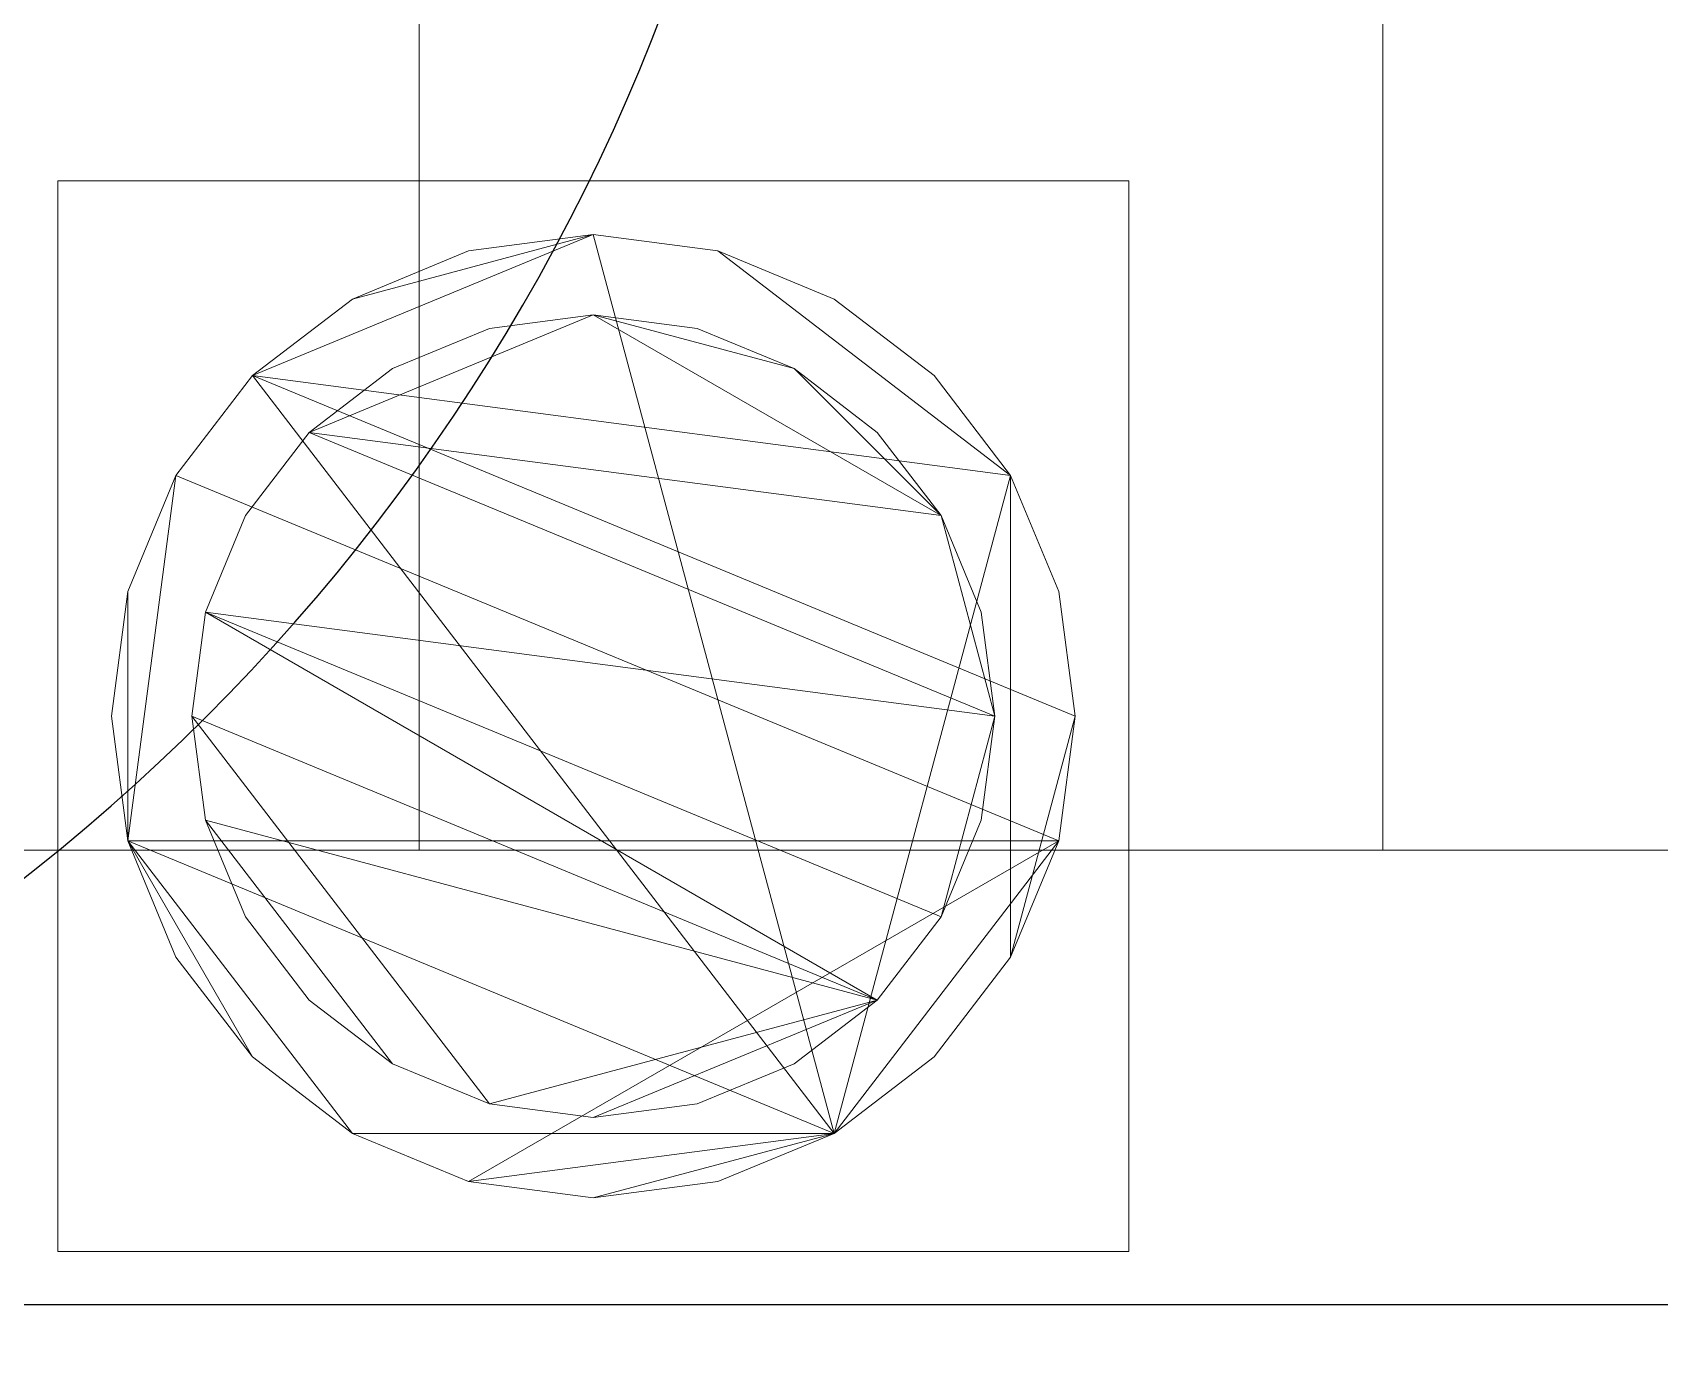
# Model space of a CAD drawing. Extents: x -225 to 1705, y -1183 to 75.
# Drawn here: x 6.6 to 67.3, y -738.9 to -689.5 of the extents above; entities that cross this region are included whole.
import ezdxf

# ---------------------------------------------------------------- set-up
doc = ezdxf.new("R2010")
doc.units = 0
for name, color, linetype in [('IQ_200_3D', 1, 'Continuous'), ('IQ_204_2D', 7, 'Continuous'), ('IQ_204_3D', 7, 'Continuous'), ('IQ_CON_DRAIN_INT', 7, 'Continuous')]:
    doc.layers.add(name, color=color, linetype=linetype)

# ---------------------------------------------------------------- blocks, each defined once
blk = doc.blocks.new('DRAIN')
for start, end in [(45, 225), (225, 45)]:
    blk.add_arc((0, 0), 3, start, end)
blk = doc.blocks.new('NMPWDRE5_INT')
at = {"layer": 'IQ_204_2D'}
blk.add_line((558, -737), (4, -737), dxfattribs=at)
at = {"layer": 'IQ_200_3D', "lineweight": 9}
mesh = blk.add_polyface(dxfattribs=at)
corners = [(560, -737, 1493), (0, -737, 1493), (0, -5, 1493), (560, -5, 1493)]
mesh.append_faces([[corners[k] for k in face] for face in [(0, 1, 2, 3)]])
mesh = blk.add_polyface(dxfattribs=at)
corners = [(560, -5, 1785), (0, -5, 1785), (0, -737, 1785), (560, -737, 1785)]
mesh.append_faces([[corners[k] for k in face] for face in [(0, 1, 2, 3)]])
mesh = blk.add_polyface(dxfattribs=at)
corners = [(3, -737, 1493), (557, -737, 1493), (557, -5, 1493), (3, -5, 1493)]
mesh.append_faces([[corners[k] for k in face] for face in [(0, 1, 2, 3)]])
mesh = blk.add_polyface(dxfattribs=at)
corners = [(3, -77, 150), (557, -77, 150), (557, -737, 150), (3, -737, 150)]
mesh.append_faces([[corners[k] for k in face] for face in [(0, 1, 2, 3)]])
mesh = blk.add_polyface(dxfattribs=at)
corners = [(3, -720, 710), (557, -720, 710), (557, -80, 710), (3, -80, 710)]
mesh.append_faces([[corners[k] for k in face] for face in [(0, 1, 2, 3)]])
mesh = blk.add_polyface(dxfattribs=at)
corners = [(3, -80, 1443), (557, -80, 1443), (557, -720, 1443), (3, -720, 1443)]
mesh.append_faces([[corners[k] for k in face] for face in [(0, 1, 2, 3)]])
mesh = blk.add_polyface(dxfattribs=at)
corners = [(3, -720, 1443), (557, -720, 1443), (557, -720, 710), (3, -720, 710)]
mesh.append_faces([[corners[k] for k in face] for face in [(0, 1, 2, 3)]])
mesh = blk.add_polyface(dxfattribs=at)
corners = [(560, -737, 1785), (0, -737, 1785), (0, -737, 1493), (560, -737, 1493)]
mesh.append_faces([[corners[k] for k in face] for face in [(0, 1, 2, 3)]])
mesh = blk.add_polyface(dxfattribs=at)
corners = [(3, -737, 150), (557, -737, 150), (557, -737, 1493), (3, -737, 1493)]
mesh.append_faces([[corners[k] for k in face] for face in [(0, 1, 2, 3)]])
mesh = blk.add_polyface(dxfattribs=at)
corners = [(558, -794.5, 188), (4, -794.5, 188), (4, -737, 188), (558, -737, 188)]
mesh.append_faces([[corners[k] for k in face] for face in [(0, 1, 2, 3)]])
mesh = blk.add_polyface(dxfattribs=at)
corners = [(558, -737, 188), (4, -737, 188), (4, -737, 758.131), (558, -737, 758.131)]
mesh.append_faces([[corners[k] for k in face] for face in [(0, 1, 2, 3)]])
mesh = blk.add_polyface(dxfattribs=at)
corners = [(558, -737, 758.131), (4, -737, 758.131), (4, -793.853, 774.035), (558, -793.853, 774.035)]
mesh.append_faces([[corners[k] for k in face] for face in [(0, 1, 2, 3)]])
at = {"layer": 'IQ_204_3D', "lineweight": 9}
mesh = blk.add_polyface(dxfattribs=at)
corners = [(21, -720, 956.99), (21, -671.945, 929.245), (21, -671.945, 928.4), (21, -669.357, 928.059), (21, -666.945, 927.06), (21, -664.874, 925.471), (21, -663.285, 923.4), (21, -662.286, 920.988), (21, -661.945, 918.4), (21, -662.286, 915.812), (21, -663.285, 913.4), (21, -664.874, 911.329), (21, -666.945, 909.739), (21, -669.357, 908.74), (21, -671.945, 908.4), (21, -671.945, 907.554), (21, -720, 879.81), (21, -100, 956.99), (21, -80, 956.99), (21, -80, 879.81), (21, -100, 879.81), (21, -148.055, 907.554), (21, -148.055, 908.4), (21, -150.643, 908.74), (21, -153.055, 909.739), (21, -155.126, 911.329), (21, -156.715, 913.4), (21, -157.714, 915.812), (21, -158.055, 918.4), (21, -157.714, 920.988), (21, -156.715, 923.4), (21, -155.126, 925.471), (21, -153.055, 927.06), (21, -150.643, 928.059), (21, -148.055, 928.4), (21, -148.055, 929.245)]
mesh.append_faces([[corners[k] for k in face] for face in [(34, 22, 33)]], dxfattribs={"vtx0": -1, "vtx1": -1})
mesh.append_faces([[corners[k] for k in face] for face in [(4, 12, 13, 3), (3, 13, 14, 2), (31, 24, 25), (32, 23, 24, 31), (33, 22, 23, 32)]], dxfattribs={"vtx0": -1, "vtx2": -1})
mesh.append_faces([[corners[k] for k in face] for face in [(9, 10, 7, 8), (19, 20, 17, 18), (28, 29, 27)]], dxfattribs={"vtx1": -1})
mesh.append_faces([[corners[k] for k in face] for face in [(4, 5, 12)]], dxfattribs={"vtx1": -1, "vtx2": -1})
mesh.append_faces([[corners[k] for k in face] for face in [(10, 11, 6, 7), (11, 12, 5, 6), (25, 26, 30, 31), (26, 27, 29, 30)]], dxfattribs={"vtx1": -1, "vtx3": -1})
mesh.append_faces([[corners[k] for k in face] for face in [(0, 1, 2, 14), (20, 21, 22, 17), (34, 35, 17, 22)]], dxfattribs={"vtx2": -1, "vtx3": -1})
mesh.append_faces([[corners[k] for k in face] for face in [(14, 15, 16, 0)]], dxfattribs={"vtx3": -1})
mesh = blk.add_polyface(dxfattribs=at)
corners = [(57, -720, 956.99), (57, -720, 879.81), (57, -671.945, 907.554), (57, -671.945, 908.4), (57, -674.533, 908.74), (57, -676.945, 909.739), (57, -679.016, 911.329), (57, -680.605, 913.4), (57, -681.604, 915.812), (57, -681.945, 918.4), (57, -681.604, 920.988), (57, -680.605, 923.4), (57, -679.016, 925.471), (57, -676.945, 927.06), (57, -674.533, 928.059), (57, -671.945, 928.4), (57, -671.945, 929.245), (57, -100, 956.99), (57, -148.055, 929.245), (57, -148.055, 928.4), (57, -145.467, 928.059), (57, -143.055, 927.06), (57, -140.984, 925.471), (57, -139.395, 923.4), (57, -138.396, 920.988), (57, -138.055, 918.4), (57, -138.396, 915.812), (57, -139.395, 913.4), (57, -140.984, 911.329), (57, -143.055, 909.739), (57, -145.467, 908.74), (57, -148.055, 908.4), (57, -148.055, 907.554), (57, -100, 879.81), (57, -80, 879.81), (57, -80, 956.99)]
mesh.append_faces([[corners[k] for k in face] for face in [(4, 1, 2, 3), (20, 18, 19)]], dxfattribs={"vtx0": -1})
mesh.append_faces([[corners[k] for k in face] for face in [(7, 1, 6), (12, 0, 11), (11, 0, 10), (8, 1, 7), (26, 33, 25), (24, 17, 23)]], dxfattribs={"vtx0": -1, "vtx1": -1})
mesh.append_faces([[corners[k] for k in face] for face in [(1, 4, 5), (0, 12, 13), (1, 8, 9, 0), (0, 9, 10), (17, 24, 25), (33, 29, 30)]], dxfattribs={"vtx0": -1, "vtx2": -1})
mesh.append_faces([[corners[k] for k in face] for face in [(33, 35, 17, 25)]], dxfattribs={"vtx0": -1, "vtx2": -1, "vtx3": -1})
mesh.append_faces([[corners[k] for k in face] for face in [(34, 35, 33)]], dxfattribs={"vtx1": -1})
mesh.append_faces([[corners[k] for k in face] for face in [(5, 6, 1), (13, 14, 0), (28, 29, 33), (27, 28, 33), (26, 27, 33), (21, 22, 17), (22, 23, 17)]], dxfattribs={"vtx1": -1, "vtx2": -1})
mesh.append_faces([[corners[k] for k in face] for face in [(20, 21, 17, 18)]], dxfattribs={"vtx1": -1, "vtx3": -1})
mesh.append_faces([[corners[k] for k in face] for face in [(14, 15, 16, 0), (30, 31, 32, 33)]], dxfattribs={"vtx3": -1})
mesh = blk.add_polyface(dxfattribs=at)
corners = [(57, -671.945, 929.245), (21, -671.945, 929.245), (21, -720, 956.99), (57, -720, 956.99)]
mesh.append_faces([[corners[k] for k in face] for face in [(0, 1, 2, 3)]])
mesh = blk.add_polyface(dxfattribs=at)
corners = [(57, -720, 879.81), (21, -720, 879.81), (21, -671.945, 907.554), (57, -671.945, 907.554)]
mesh.append_faces([[corners[k] for k in face] for face in [(0, 1, 2, 3)]])
mesh = blk.add_polyface(dxfattribs=at)
corners = [(7.5, -735, 150), (47.5, -735, 150), (47.5, -695, 150), (7.5, -695, 150)]
mesh.append_faces([[corners[k] for k in face] for face in [(0, 1, 2, 3)]])
mesh = blk.add_polyface(dxfattribs=at)
corners = [(47.5, -695, 60), (47.5, -735, 60), (7.5, -735, 60), (7.5, -695, 60)]
mesh.append_faces([[corners[k] for k in face] for face in [(0, 1, 2, 3)]])
mesh = blk.add_polyface(dxfattribs=at)
corners = [(47.5, -695, 60), (7.5, -695, 60), (7.5, -695, 150), (47.5, -695, 150)]
mesh.append_faces([[corners[k] for k in face] for face in [(0, 1, 2, 3)]])
mesh = blk.add_polyface(dxfattribs=at)
corners = [(7.5, -695, 60), (7.5, -735, 60), (7.5, -735, 150), (7.5, -695, 150)]
mesh.append_faces([[corners[k] for k in face] for face in [(0, 1, 2, 3)]])
mesh = blk.add_polyface(dxfattribs=at)
corners = [(47.5, -735, 60), (47.5, -695, 60), (47.5, -695, 150), (47.5, -735, 150)]
mesh.append_faces([[corners[k] for k in face] for face in [(0, 1, 2, 3)]])
mesh = blk.add_polyface(dxfattribs=at)
corners = [(45.5, -715, 5), (44.887, -710.341, 5), (43.088, -706, 5), (40.228, -702.272, 5), (36.5, -699.412, 5), (32.159, -697.613, 5), (27.5, -697, 5), (22.841, -697.613, 5), (18.5, -699.412, 5), (14.772, -702.272, 5), (11.912, -706, 5), (10.113, -710.341, 5), (9.5, -715, 5), (10.113, -719.659, 5), (11.912, -724, 5), (14.772, -727.728, 5), (18.5, -730.588, 5), (22.841, -732.387, 5), (27.5, -733, 5), (32.159, -732.387, 5), (36.5, -730.588, 5), (40.228, -727.728, 5), (43.088, -724, 5), (44.887, -719.659, 5)]
mesh.append_faces([[corners[k] for k in face] for face in [(9, 20, 6, 8)]], dxfattribs={"vtx0": -1, "vtx1": -1, "vtx2": -1})
mesh.append_faces([[corners[k] for k in face] for face in [(13, 20, 9, 10)]], dxfattribs={"vtx0": -1, "vtx1": -1, "vtx3": -1})
mesh.append_faces([[corners[k] for k in face] for face in [(13, 15, 16, 20)]], dxfattribs={"vtx0": -1, "vtx2": -1, "vtx3": -1})
mesh.append_faces([[corners[k] for k in face] for face in [(20, 16, 17, 18)]], dxfattribs={"vtx0": -1, "vtx3": -1})
mesh.append_faces([[corners[k] for k in face] for face in [(14, 15, 13), (19, 20, 18)]], dxfattribs={"vtx1": -1})
mesh.append_faces([[corners[k] for k in face] for face in [(5, 6, 20, 2)]], dxfattribs={"vtx1": -1, "vtx2": -1, "vtx3": -1})
mesh.append_faces([[corners[k] for k in face] for face in [(22, 23, 0), (11, 12, 13, 10), (6, 7, 8), (3, 4, 5, 2)]], dxfattribs={"vtx2": -1})
mesh.append_faces([[corners[k] for k in face] for face in [(20, 21, 22, 2), (0, 1, 2, 22)]], dxfattribs={"vtx2": -1, "vtx3": -1})
mesh = blk.add_polyface(dxfattribs=at)
corners = [(45.5, -715), (44.887, -719.659), (43.088, -724), (40.228, -727.728), (36.5, -730.588), (32.159, -732.387), (27.5, -733), (22.841, -732.387), (18.5, -730.588), (14.772, -727.728), (11.912, -724), (10.113, -719.659), (9.5, -715), (10.113, -710.341), (11.912, -706), (14.772, -702.272), (18.5, -699.412), (22.841, -697.613), (27.5, -697), (32.159, -697.613), (36.5, -699.412), (40.228, -702.272), (43.088, -706), (44.887, -710.341)]
mesh.append_faces([[corners[k] for k in face] for face in [(8, 11, 1, 7), (7, 1, 4)]], dxfattribs={"vtx0": -1, "vtx1": -1, "vtx2": -1})
mesh.append_faces([[corners[k] for k in face] for face in [(22, 15, 18, 19)]], dxfattribs={"vtx0": -1, "vtx1": -1, "vtx3": -1})
mesh.append_faces([[corners[k] for k in face] for face in [(12, 13, 11)]], dxfattribs={"vtx1": -1})
mesh.append_faces([[corners[k] for k in face] for face in [(13, 14, 1, 11)]], dxfattribs={"vtx1": -1, "vtx2": -1, "vtx3": -1})
mesh.append_faces([[corners[k] for k in face] for face in [(14, 15, 0, 1)]], dxfattribs={"vtx1": -1, "vtx3": -1})
mesh.append_faces([[corners[k] for k in face] for face in [(16, 17, 18, 15), (9, 10, 11, 8), (2, 3, 4, 1)]], dxfattribs={"vtx2": -1})
mesh.append_faces([[corners[k] for k in face] for face in [(22, 23, 0, 15)]], dxfattribs={"vtx2": -1, "vtx3": -1})
mesh.append_faces([[corners[k] for k in face] for face in [(19, 20, 21, 22), (4, 5, 6, 7)]], dxfattribs={"vtx3": -1})
mesh = blk.add_polyface(dxfattribs=at)
corners = [(45.5, -715, 5), (45.5, -715), (44.887, -710.341), (43.088, -706), (40.228, -702.272), (36.5, -699.412), (32.159, -697.613), (27.5, -697), (22.841, -697.613), (18.5, -699.412), (14.772, -702.272), (11.912, -706), (10.113, -710.341), (9.5, -715), (9.5, -715, 5), (10.113, -710.341, 5), (11.912, -706, 5), (14.772, -702.272, 5), (18.5, -699.412, 5), (22.841, -697.613, 5), (27.5, -697, 5), (32.159, -697.613, 5), (36.5, -699.412, 5), (40.228, -702.272, 5), (43.088, -706, 5), (44.887, -710.341, 5)]
mesh.append_faces([[corners[k] for k in face] for face in [(15, 12, 13, 14), (2, 25, 0, 1)]], dxfattribs={"vtx0": -1})
mesh.append_faces([[corners[k] for k in face] for face in [(16, 11, 12, 15), (18, 9, 10, 17), (17, 10, 11, 16), (19, 8, 9, 18), (8, 19, 20, 7), (21, 6, 7, 20), (22, 5, 6, 21), (24, 3, 4, 23), (23, 4, 5, 22), (25, 2, 3, 24)]], dxfattribs={"vtx0": -1, "vtx2": -1})
mesh = blk.add_polyface(dxfattribs=at)
corners = [(42.5, -715, 60), (41.989, -711.118, 60), (40.49, -707.5, 60), (38.107, -704.393, 60), (35, -702.01, 60), (31.382, -700.511, 60), (27.5, -700, 60), (23.618, -700.511, 60), (20, -702.01, 60), (16.893, -704.393, 60), (14.51, -707.5, 60), (13.011, -711.118, 60), (12.5, -715, 60), (13.011, -718.882, 60), (14.51, -722.5, 60), (16.893, -725.607, 60), (20, -727.99, 60), (23.618, -729.489, 60), (27.5, -730, 60), (31.382, -729.489, 60), (35, -727.99, 60), (38.107, -725.607, 60), (40.49, -722.5, 60), (41.989, -718.882, 60)]
mesh.append_faces([[corners[k] for k in face] for face in [(9, 6, 7, 8), (6, 4, 5)]], dxfattribs={"vtx0": -1})
mesh.append_faces([[corners[k] for k in face] for face in [(2, 6, 9, 0)]], dxfattribs={"vtx0": -1, "vtx1": -1, "vtx2": -1, "vtx3": -1})
mesh.append_faces([[corners[k] for k in face] for face in [(21, 12, 17, 18)]], dxfattribs={"vtx0": -1, "vtx1": -1, "vtx3": -1})
mesh.append_faces([[corners[k] for k in face] for face in [(1, 2, 0)]], dxfattribs={"vtx1": -1})
mesh.append_faces([[corners[k] for k in face] for face in [(16, 17, 12, 13), (21, 22, 11, 12)]], dxfattribs={"vtx1": -1, "vtx3": -1})
mesh.append_faces([[corners[k] for k in face] for face in [(14, 15, 16, 13)]], dxfattribs={"vtx2": -1})
mesh.append_faces([[corners[k] for k in face] for face in [(22, 23, 0, 11), (9, 10, 11, 0), (2, 3, 4, 6)]], dxfattribs={"vtx2": -1, "vtx3": -1})
mesh.append_faces([[corners[k] for k in face] for face in [(18, 19, 20, 21)]], dxfattribs={"vtx3": -1})
mesh = blk.add_polyface(dxfattribs=at)
corners = [(42.5, -715, 5), (41.989, -718.882, 5), (40.49, -722.5, 5), (38.107, -725.607, 5), (35, -727.99, 5), (31.382, -729.489, 5), (27.5, -730, 5), (23.618, -729.489, 5), (20, -727.99, 5), (16.893, -725.607, 5), (14.51, -722.5, 5), (13.011, -718.882, 5), (12.5, -715, 5), (13.011, -711.118, 5), (14.51, -707.5, 5), (16.893, -704.393, 5), (20, -702.01, 5), (23.618, -700.511, 5), (27.5, -700, 5), (31.382, -700.511, 5), (35, -702.01, 5), (38.107, -704.393, 5), (40.49, -707.5, 5), (41.989, -711.118, 5)]
mesh.append_faces([[corners[k] for k in face] for face in [(2, 0, 1)]], dxfattribs={"vtx0": -1})
mesh.append_faces([[corners[k] for k in face] for face in [(13, 3, 11, 12), (7, 3, 6)]], dxfattribs={"vtx0": -1, "vtx1": -1})
mesh.append_faces([[corners[k] for k in face] for face in [(22, 15, 18, 20)]], dxfattribs={"vtx0": -1, "vtx1": -1, "vtx2": -1, "vtx3": -1})
mesh.append_faces([[corners[k] for k in face] for face in [(13, 0, 2, 3)]], dxfattribs={"vtx0": -1, "vtx1": -1, "vtx3": -1})
mesh.append_faces([[corners[k] for k in face] for face in [(17, 18, 15, 16), (21, 22, 20)]], dxfattribs={"vtx1": -1})
mesh.append_faces([[corners[k] for k in face] for face in [(7, 8, 11, 3)]], dxfattribs={"vtx1": -1, "vtx2": -1, "vtx3": -1})
mesh.append_faces([[corners[k] for k in face] for face in [(18, 19, 20), (9, 10, 11, 8), (4, 5, 6, 3)]], dxfattribs={"vtx2": -1})
mesh.append_faces([[corners[k] for k in face] for face in [(13, 14, 15, 0), (22, 23, 0, 15)]], dxfattribs={"vtx2": -1, "vtx3": -1})
mesh = blk.add_polyface(dxfattribs=at)
corners = [(42.5, -715, 60), (42.5, -715, 5), (41.989, -711.118, 5), (40.49, -707.5, 5), (38.107, -704.393, 5), (35, -702.01, 5), (31.382, -700.511, 5), (27.5, -700, 5), (23.618, -700.511, 5), (20, -702.01, 5), (16.893, -704.393, 5), (14.51, -707.5, 5), (13.011, -711.118, 5), (12.5, -715, 5), (12.5, -715, 60), (13.011, -711.118, 60), (14.51, -707.5, 60), (16.893, -704.393, 60), (20, -702.01, 60), (23.618, -700.511, 60), (27.5, -700, 60), (31.382, -700.511, 60), (35, -702.01, 60), (38.107, -704.393, 60), (40.49, -707.5, 60), (41.989, -711.118, 60)]
mesh.append_faces([[corners[k] for k in face] for face in [(15, 12, 13, 14)]], dxfattribs={"vtx0": -1})
mesh.append_faces([[corners[k] for k in face] for face in [(16, 11, 12, 15)]], dxfattribs={"vtx0": -1, "vtx2": -1})
mesh.append_faces([[corners[k] for k in face] for face in [(1, 2, 25, 0)]], dxfattribs={"vtx1": -1})
mesh.append_faces([[corners[k] for k in face] for face in [(8, 9, 18, 19), (7, 8, 19, 20), (16, 17, 10, 11), (9, 10, 17, 18), (5, 6, 21, 22), (4, 5, 22, 23), (2, 3, 24, 25), (3, 4, 23, 24), (20, 21, 6, 7)]], dxfattribs={"vtx1": -1, "vtx3": -1})
mesh = blk.add_polyface(dxfattribs=at)
corners = [(9.5, -715, 5), (9.5, -715), (10.113, -719.659), (11.912, -724), (14.772, -727.728), (18.5, -730.588), (22.841, -732.387), (27.5, -733), (32.159, -732.387), (36.5, -730.588), (40.228, -727.728), (43.088, -724), (44.887, -719.659), (45.5, -715), (45.5, -715, 5), (44.887, -719.659, 5), (43.088, -724, 5), (40.228, -727.728, 5), (36.5, -730.588, 5), (32.159, -732.387, 5), (27.5, -733, 5), (22.841, -732.387, 5), (18.5, -730.588, 5), (14.772, -727.728, 5), (11.912, -724, 5), (10.113, -719.659, 5)]
mesh.append_faces([[corners[k] for k in face] for face in [(15, 12, 13, 14), (2, 25, 0, 1)]], dxfattribs={"vtx0": -1})
mesh.append_faces([[corners[k] for k in face] for face in [(16, 11, 12, 15), (18, 9, 10, 17), (17, 10, 11, 16), (19, 8, 9, 18), (8, 19, 20, 7), (21, 6, 7, 20), (22, 5, 6, 21), (24, 3, 4, 23), (23, 4, 5, 22), (25, 2, 3, 24)]], dxfattribs={"vtx0": -1, "vtx2": -1})
mesh = blk.add_polyface(dxfattribs=at)
corners = [(12.5, -715, 60), (12.5, -715, 5), (13.011, -718.882, 5), (14.51, -722.5, 5), (16.893, -725.607, 5), (20, -727.99, 5), (23.618, -729.489, 5), (27.5, -730, 5), (31.382, -729.489, 5), (35, -727.99, 5), (38.107, -725.607, 5), (40.49, -722.5, 5), (41.989, -718.882, 5), (42.5, -715, 5), (42.5, -715, 60), (41.989, -718.882, 60), (40.49, -722.5, 60), (38.107, -725.607, 60), (35, -727.99, 60), (31.382, -729.489, 60), (27.5, -730, 60), (23.618, -729.489, 60), (20, -727.99, 60), (16.893, -725.607, 60), (14.51, -722.5, 60), (13.011, -718.882, 60)]
mesh.append_faces([[corners[k] for k in face] for face in [(1, 2, 25, 0)]], dxfattribs={"vtx1": -1})
mesh.append_faces([[corners[k] for k in face] for face in [(11, 12, 15, 16), (10, 11, 16, 17), (8, 9, 18, 19), (9, 10, 17, 18), (7, 8, 19, 20), (5, 6, 21, 22), (4, 5, 22, 23), (2, 3, 24, 25), (3, 4, 23, 24), (20, 21, 6, 7)]], dxfattribs={"vtx1": -1, "vtx3": -1})
mesh.append_faces([[corners[k] for k in face] for face in [(12, 13, 14, 15)]], dxfattribs={"vtx3": -1})
mesh = blk.add_polyface(dxfattribs=at)
corners = [(57, -720, 956.99), (21, -720, 956.99), (21, -720, 879.81), (57, -720, 879.81)]
mesh.append_faces([[corners[k] for k in face] for face in [(0, 1, 2, 3)]])
mesh = blk.add_polyface(dxfattribs=at)
corners = [(7.5, -735, 60), (47.5, -735, 60), (47.5, -735, 150), (7.5, -735, 150)]
mesh.append_faces([[corners[k] for k in face] for face in [(0, 1, 2, 3)]])

msp = doc.modelspace()

# ---------------------------------------------------------------- block references
msp.add_blockref('NMPWDRE5_INT', (0, 0))
at = {"layer": 'IQ_CON_DRAIN_INT', "xscale": 25, "yscale": 25, "zscale": 25}
msp.add_blockref('DRAIN', (-40, -662), dxfattribs=at)

doc.saveas('drawing.dxf')
